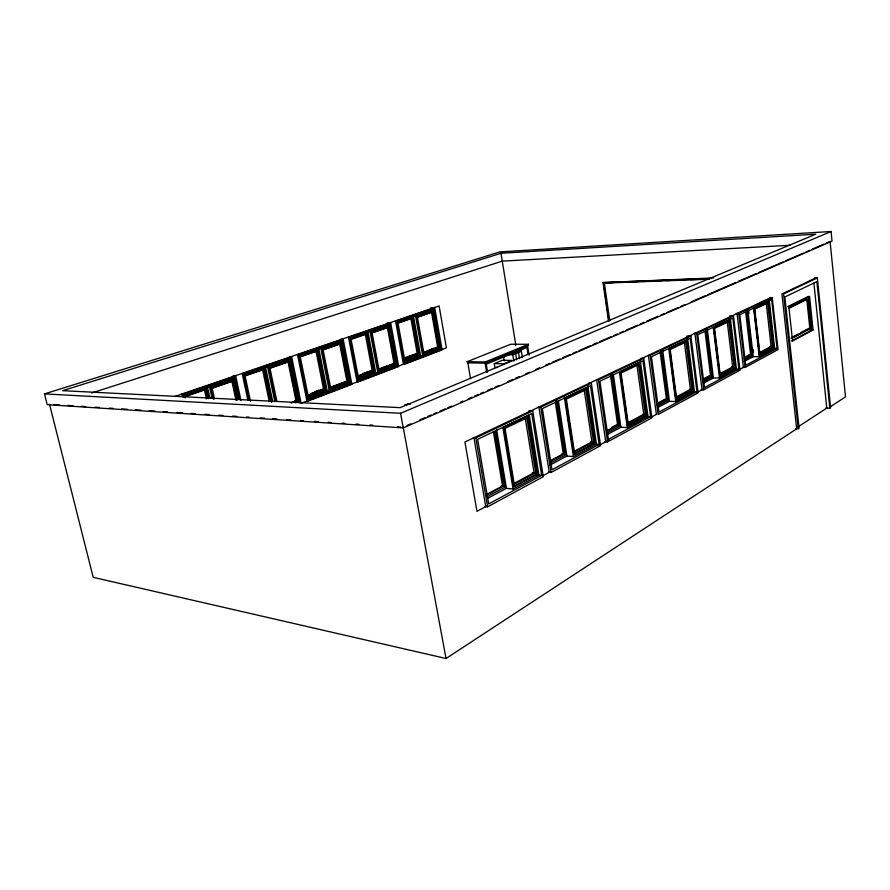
<?xml version="1.0" encoding="UTF-8"?>
<svg xmlns="http://www.w3.org/2000/svg" width="890" height="890" viewBox="0 0 890 890"><rect width="100%" height="100%" fill="white"/><g stroke="black" fill="none" stroke-linecap="round" stroke-linejoin="round"><path stroke-width="1.33" d="M528.482 344.285L528.059 345.587L485.139 363.142L467.617 362.864L467.172 361.707L510.715 344.241L528.482 344.285L485.117 361.985L467.172 361.707M49.517 404.249L93.205 577.332L446.035 658.5L796.661 428.835L781.932 293.978L815.73 277.947M830.125 406.919L845.5 396.851L830.092 241.457L826.265 243.126M795.515 428.78L799.12 428.368L784.835 296.993L816.875 281.618L829.836 408.21L825.787 408.054M829.836 408.21L830.604 407.698L817.332 277.88L814.595 277.98M798.285 426.722L826.777 408.098L813.905 283.098M485.039 506.499L487.631 506.799L543.256 476.695L532.754 410.913L528.894 410.735M548.507 472.234L551.066 472.468L600.572 445.668L591.349 383.19L588.824 383.123M604.788 441.718L607.547 441.896L651.892 417.888L643.748 358.392L641.023 358.358M701.131 389.731L703.779 389.809L739.957 370.218L733.505 315.917L729.6 315.983M742.516 367.392L745.097 367.436L778.027 349.614L772.242 297.594L769.694 297.661M541.654 475.371L488.688 503.929L477.63 439.337L531.775 413.594L541.654 475.371L536.525 474.904M599.148 444.377L552.011 469.786L542.355 408.577L590.471 385.704L599.148 444.377L594.998 444.088M650.612 416.62L608.393 439.393L599.904 381.22L642.958 360.75L650.612 416.62L646.552 416.431M696.97 391.633L658.923 412.137L651.424 356.734L690.162 338.311L696.97 391.633L692.987 391.511M738.923 369.005L704.468 387.584L697.805 334.684L732.848 318.03L738.923 369.005L735.029 368.938M777.081 348.435L745.731 365.334L739.779 314.737L771.641 299.585L777.081 348.435L773.277 348.413M791.51 341.037L812.003 329.968L808.498 296.359M486.741 506.054L476.962 511.338L464.914 441.996L770.584 297.638M542.533 475.916L549.23 472.301L538.895 407.053M597.947 445.979L608.949 440.038M650.501 417.599L656.609 414.295M696.937 392.512L703.044 389.219M738.266 370.184L743.406 367.414L737.042 313.469M813.048 329.968L792.567 341.037L788.84 306.572L809.555 296.337L813.048 329.968L809.889 329.99M487.52 498.433L506.443 488.332L513.074 489.011L538.917 475.127L529.25 414.829M549.964 465.114L566.897 456.069L573.427 456.581L596.467 444.188L587.778 385.615M607.681 434.309L620.92 427.245L627.317 427.601L647.987 416.498L640.31 360.717M658.511 407.186L669.48 401.334L675.755 401.568L694.4 391.555L687.581 338.322M711.154 377.861L719.498 378.05L736.408 368.972L730.323 318.064M751.071 356.623L759.226 356.701L774.623 348.424L769.327 300.998M791.232 337.711L798.185 333.984M800.51 332.738L807.464 329.022M573.694 454.356L594.776 443.075L586.543 387.717L565.05 397.93M675.899 399.632L692.954 390.499L686.502 340.191L669.147 348.435M719.61 376.225L735.073 367.937L729.31 319.833L714.803 326.73M595.254 443.098L574.183 454.401L565.551 397.952L587.033 387.728L595.254 443.098L592.662 442.931M646.908 415.43L628.006 425.565L620.397 371.864L639.643 362.697L646.908 415.43L644.371 415.307M693.421 390.51L676.367 399.643L669.625 348.446L686.969 340.191L693.421 390.51L690.94 390.432M791.299 338.322L809.833 328.388L806.752 299.007L790.376 307.128M792.289 338.322L810.812 328.388L807.742 298.984L789.041 308.274M513.797 483.504L534.056 472.701L525.211 417.855M574.006 451.419L591.939 441.874L584.174 389.776M627.828 422.75L643.759 414.262L636.895 364.655M676.133 397.018L690.429 389.408L684.332 342.06L679.493 344.363M719.81 373.755L732.67 366.903L727.23 321.624L716.539 326.708M759.47 352.618L771.096 346.433L766.223 303.045L755.61 308.107M703.957 382.934L713.38 377.916L707.472 330.335M744.062 361.54L753.24 356.645L747.823 309.931M535.713 472.857L514.275 484.293L505.008 428.379L526.869 417.944L535.713 472.857L532.342 472.557M593.563 441.974L574.451 452.187L566.34 399.109L585.798 389.831L593.563 441.974L590.804 441.796M645.35 414.339L628.207 423.495L621.053 372.999L638.497 364.678L645.35 414.339L642.647 414.217M691.986 389.453L676.511 397.708L670.181 349.559L685.901 342.06L691.986 389.453L689.338 389.375M734.194 366.925L720.166 374.412L714.525 328.399L728.765 321.601L734.194 366.925L731.613 366.88M772.576 346.433L759.804 353.252L754.753 309.197L767.714 303.012L772.576 346.433L770.061 346.421M487.242 496.676L505.008 487.219L495.53 430.582M550.487 463.034L565.628 454.979L557.351 401.423M606.969 432.996L619.785 426.176L612.309 373.978M657.766 405.985L668.468 400.289L661.837 350.538M703.234 381.799L712.456 376.893L706.56 329.422M745.064 359.549L752.406 355.644L747.144 310.265M611.497 427.512L616.292 424.975L618.65 425.097L611.408 374.634M657.043 403.437L665.142 399.154L667.444 399.232L661.025 351.105M703.167 379.04L709.274 375.814L711.544 375.869L705.981 331.225M746.944 355.9L749.369 354.62L751.572 354.643L746.454 310.599M485.896 494.796L502.527 485.996L493.372 431.494M550.332 460.686L563.314 453.8L555.304 402.147M606.846 430.76L617.627 425.042L610.384 374.612M657.198 404.093L666.443 399.198L660.202 352.473M703.234 379.719L710.554 375.847L705.002 331.225M744.563 357.836L750.615 354.632L745.486 310.621M486.952 494.918L503.584 486.107L494.44 431.561M550.198 461.387L564.36 453.889L556.15 400.834M606.68 431.45L618.65 425.097M657.054 404.75L667.444 399.232M703 380.397L711.544 375.869M744.307 358.492L751.572 354.643M787.772 306.594L807.286 296.971M626.927 369.406L629.419 368.215M817.332 277.88L783.578 293.934L798.285 428.924M503.562 427.167L526.491 416.264M621.109 371.275L639.165 362.697L646.429 415.407L627.517 425.531L626.938 421.404M753.919 308.14L768.226 301.332L773.377 347.434L759.292 354.976L758.658 349.459M473.202 437.68L475.805 437.858L532.754 410.913M538.172 407.019L540.742 407.142L591.349 383.19M643.748 358.392L598.469 379.819L607.547 441.896M690.885 336.086L650.134 355.366L658.155 414.495L698.116 392.868L690.885 336.086L686.668 336.097M693.989 333.372L696.648 333.361L733.505 315.917M736.141 313.491L738.733 313.447L772.242 297.594M407.008 425.476L410.835 423.818M419.757 419.935L424.853 417.722M427.4 416.609L431.227 414.951M433.775 413.839L436.322 412.726M440.138 411.069L445.245 408.855M447.792 407.742L451.608 406.074M460.531 402.202L463.078 401.09M468.173 398.876L472 397.207M474.548 396.106L478.375 394.437M480.923 393.324L483.47 392.223M487.297 390.554L492.393 388.34M494.94 387.228L498.767 385.57M507.678 381.688L512.785 379.474M515.332 378.361L519.148 376.704M525.523 373.934L529.35 372.265M535.713 369.495L539.54 367.837M545.915 365.067L549.742 363.398M552.289 362.286L559.932 358.97M562.48 357.858L570.123 354.531M572.671 353.419L576.498 351.761M579.045 350.649L590.515 345.665M593.063 344.552L596.89 342.895M599.437 341.782L610.907 336.798M613.455 335.686L617.282 334.028M619.829 332.916L623.645 331.247M626.193 330.146L637.663 325.15M640.21 324.049L644.037 322.38M646.585 321.279L658.055 316.284M660.602 315.182L664.43 313.514M666.977 312.412L678.447 307.417M680.995 306.305L684.822 304.647M691.185 301.877L705.203 295.78M707.75 294.668L735.785 282.475M738.344 281.362L756.177 273.608M758.725 272.496L782.944 261.971M785.492 260.859L803.325 253.105M805.884 251.992L809.7 250.324M812.247 249.222L823.717 244.227M403.248 427.901L832.028 241.123L831.082 231.5L499.757 251.915L44.5 393.881L47.226 404.65L403.248 427.901L400.545 413.294L44.5 393.881M400.545 413.294L831.082 231.5M410.501 404.082L406.552 404.494A1.78 1.202 67.2 0 0 405.606 405.284M494.25 363.632L502.372 360.283L511.884 360.417L503.784 363.788L494.25 363.632L494.885 367.436L497.61 367.481M507.311 354.743L512.751 354.799L521.373 351.25L522.363 357.446M301.043 403.315L446.402 347.834L439.104 305.938L174.774 396.484M295.369 402.781L297.916 401.813L289.417 360.239L268.736 367.37L275.833 401.379M308.485 398.175L329.778 390.087M340.047 386.193L343.896 384.725M358.525 379.173L375.68 372.654L367.87 331.214M382.01 370.251L390.866 366.88M404.972 361.529L420.536 355.611L413.361 315.605L415.485 315.561L433.341 309.42L440.272 348.936L422.661 355.644L417.955 355.588M426.833 353.23L430.604 351.795M318.687 348.101L327.22 391.066L329.356 391.155L349.881 383.334L341.671 340.948M377.816 372.71L396.795 365.478L389.264 324.583L370.006 331.202L377.816 372.71L373.088 372.587M350.593 383.356L308.841 399.265L299.986 355.533L342.383 340.948L350.593 383.356L347.745 383.267M307.061 396.017L324.661 389.364L317.051 351.127L299.207 357.291M357.046 377.137L373.299 370.997L366.335 334.117L351.127 339.368M404.505 359.204L418.322 353.986L411.914 318.375L397.941 323.204M330.969 387.106L345.565 381.588L347.701 381.665L340.369 343.929L323.115 349.892L330.668 388.107L347.701 381.665M380.531 368.382L386.594 366.09M389.019 365.178L391.433 364.255M428.98 350.07L433.842 348.235M292.754 401.813L295.224 400.878M330.379 387.595L346.188 381.61M379.952 368.849L387.217 366.101M389.642 365.189L393.269 363.81M424.73 351.917L427.167 350.994M429.603 350.082L434.465 348.235M291.119 402.781L296.036 400.923L288.026 361.785L269.292 368.26M329.979 388.084L347.011 381.643L339.68 343.918L322.425 349.892M378.35 369.784L394.092 363.821L387.373 327.431L386.549 327.442M423.117 352.852L437.713 347.322L431.539 312.168L416.754 317.274M291.798 402.825L296.726 400.956L288.705 361.796L269.982 368.271L276.879 401.334M394.782 363.843L379.029 369.795L372.109 332.949L388.062 327.431L394.782 363.843L392.646 363.799M438.403 347.322L423.796 352.852L417.443 317.263L432.217 312.156L438.403 347.322L436.278 347.311M307.673 397.074L325.796 390.209L317.73 349.614L299.34 355.944M357.691 378.128L374.345 371.82L366.958 332.671L350.07 338.478M403.949 360.606L419.279 354.799L412.493 316.996L396.951 322.336M307.962 397.085L326.085 390.221L318.019 349.614L299.641 355.944M357.98 378.139L374.634 371.831L367.247 332.66L350.36 338.478M404.238 360.617L419.579 354.81L412.782 316.985L397.252 322.336M608.404 320.4L603.008 282.575L713.724 277.925M315.06 391.611L318.843 390.187M362.486 373.744L368.749 371.386M404.983 357.736L413.772 354.431M608.982 321.09L603.576 283.131L614.056 282.486M311.011 393.547L322.325 389.275L324.661 389.364M358.459 375.658L370.963 370.941M405.951 357.758L415.997 353.964M307.25 395.494L323.593 389.33L315.983 351.116L299.418 356.834M357.224 376.637L372.231 370.974L365.267 334.117L351.328 338.923M403.448 359.193L417.254 353.975L410.857 318.397L396.873 323.215M211.475 388.24L231.878 381.187L235.995 400.177M371.419 332.949L387.373 327.431M265.353 366.413L267.49 366.457L290.118 358.681L299.107 402.658M340.358 341.393L320.823 348.112L329.356 391.155M184.186 395.583L206.246 387.984L208.594 398.609M244.194 374.924L264.341 367.993L271.461 401.98M183.184 396.039L206.536 387.995L208.894 398.631M244.483 374.935L264.63 367.993L271.762 402.002M185.732 396.05L204.4 389.609L206.469 398.92M244.45 375.791L261.26 369.995M184.297 396.962L205.457 389.653L207.225 397.641M244.216 376.27L263.618 369.584L270.282 401.346M240.956 400.378L235.705 376.025L182.895 394.125L183.496 396.784M300.954 402.369L291.664 356.834L243.226 373.444L248.989 400.367M343.151 339.179L298.573 354.465L308.029 401.112L351.895 384.358L343.151 339.179L340.759 339.179M390.688 322.881L349.525 336.999L358.169 381.955L398.709 366.469L390.688 322.881L387.139 322.925M434.709 307.784L396.584 320.856L404.516 364.255L442.085 349.904L434.709 307.784L430.571 307.884M397.396 321.079L403.537 318.976M91.737 392.968L502.272 261.137L790.42 245.262M501.003 253.272L62.656 390.677L400.111 407.653L815.763 234.192L501.003 253.272L515.833 345.409M603.008 282.575L711.032 278.526M618.216 282.33L639.031 281.552M641.812 281.451L661.237 280.717M666.788 280.517L684.833 279.838M690.384 279.638L708.429 278.959M603.576 283.131L709.074 279.215M769.094 299.652L771.641 299.585M808.621 328.399L810.812 328.388M515.944 351.205L521.373 351.25M513.085 352.373L518.514 352.429L519.515 358.637M511.561 353.575L515.644 353.608L516.645 359.838M415.029 353.953L418.322 353.986M289.272 356.801L291.664 356.834M369.995 370.919L373.299 370.997M232.935 375.936L235.705 376.025M407.364 404.527L404.716 404.995L406.085 405.061M294.59 400.856L296.726 400.956M524.622 417.833L526.869 417.944M53.678 404.516L59.23 404.872M67.551 405.406L73.102 405.773M81.424 406.307L85.585 406.574M95.286 407.208L99.446 407.475M109.159 408.109L113.319 408.377M121.641 408.911L127.192 409.278M135.514 409.812L141.054 410.168M149.375 410.713L154.927 411.069M163.248 411.603L167.409 411.881M177.121 412.504L182.661 412.86M190.983 413.405L195.144 413.672M204.856 414.295L209.017 414.573M218.729 415.196L222.889 415.463M232.59 416.097L236.751 416.364M246.463 416.998L249.233 417.176M260.336 417.888L264.497 418.166M272.818 418.701L276.979 418.968M286.68 419.602L290.841 419.869M300.553 420.492L303.323 420.681M314.426 421.393L318.587 421.66M328.288 422.294L331.069 422.472M342.161 423.195L344.931 423.373M356.033 424.085L358.803 424.263M369.906 424.986L372.676 425.164M397.641 426.777L400.411 426.955M561.957 453.7L564.36 453.889M501.181 485.862L503.584 486.107M185.198 397.941L184.586 395.249L234.804 377.961L239.443 399.488M181.827 394.07L182.428 396.729M214.512 398.92L212.165 388.274L232.568 381.22L236.673 400.211M213.444 399.31L210.808 387.35L233.325 379.574L237.708 399.832M212.087 398.364L209.45 386.416L234.092 377.939L238.731 399.454M207.326 386.338L209.962 398.264M250.479 401.257L244.772 374.534L290.83 358.692L299.819 402.703M242.147 373.411L247.91 400.311M262.55 369.55L269.214 401.29M271.773 380.152L272.329 382.8M267.49 366.457L274.843 401.657M265.643 367.759L272.718 401.557M297.482 354.454L306.939 401.056M324.316 359.438L324.85 362.163M327.008 373.077L327.553 375.803M348.435 336.999L357.079 381.921M375.013 352.051L375.524 354.776M403.192 427.144L446.035 658.5M395.505 320.878L403.426 364.233M417.733 322.747L418.222 325.484M415.485 315.561L422.661 355.644M473.936 437.735L485.762 506.577M467.829 362.775L470.543 378.651M475.805 437.858L487.631 506.799M487.564 372.142L486.24 364.199L526.969 347.478L528.026 354.153M496.631 429.67L506.443 488.332M486.641 372.421L485.072 363.053L527.581 345.665L529.072 355.066M504.241 431.216L504.686 433.92M505.131 436.623L505.587 439.326M506.032 442.03L506.477 444.733M506.933 447.436L507.378 450.14M507.823 452.843L508.268 455.547M508.724 458.25L509.169 460.953M509.614 463.657L510.07 466.36M510.515 469.063L510.96 471.767M511.405 474.47L511.861 477.174M512.306 479.877L513.43 486.63L537.071 473.97L527.703 415.686M502.85 427.345L513.074 489.011M503.44 355.944L504.252 360.906M512.751 354.799L513.764 361.051M540.742 407.142L551.066 472.468M565.673 401.957L566.085 404.65M566.496 407.331L567.931 416.743M568.343 419.424L568.755 422.116M569.166 424.797L569.578 427.489M569.989 430.17L570.601 434.209M571.013 436.89L571.424 439.582M571.836 442.263L572.248 444.955M572.659 447.637L573.071 450.329M564.26 396.762L573.427 456.581M558.33 400.578L566.897 456.069M596.656 379.774L605.745 441.774M613.388 374.623L620.92 427.245M619.907 371.853L620.297 374.601M620.686 377.36L621.276 381.487M621.665 384.235L622.054 386.994M622.644 391.122L623.033 393.87M623.423 396.628L623.812 399.376M624.402 403.515L624.791 406.263M625.181 409.011L625.77 413.149M626.16 415.897L626.549 418.656M619.44 372.053L627.317 427.601M604.343 282.842L609.739 320.767M648.365 355.355L656.397 414.417M662.649 349.993L669.48 401.334M669.681 352.484L670.215 356.523M670.571 359.215L671.105 363.253M671.46 365.957L671.995 369.995M672.351 372.688L672.873 376.726M673.229 379.418L673.763 383.468M674.119 386.16L674.653 390.198M675.009 392.891L675.543 396.94M668.768 348.669L675.755 401.568M696.648 333.361L703.779 389.809M694.912 333.372L702.043 389.753M714.258 332.738L714.592 335.463M715.104 339.535L715.605 343.618M715.938 346.332L716.606 351.761M716.94 354.487L717.44 358.559M717.774 361.273L718.274 365.356M718.608 368.071L719.109 372.142M713.302 327.576L719.498 378.05M738.733 313.447L745.097 367.436M748.668 310.988L748.991 313.736M753.118 349.436L753.441 352.184M754.231 310.888L754.709 315.027M755.176 319.154L755.654 323.293M756.133 327.42L756.444 330.179M756.923 334.306L757.39 338.445M757.868 342.572L758.347 346.711M753.53 307.061L759.226 356.701M485.117 361.985L485.139 363.142M407.019 404.416A1.78 1.202 67.2 0 1 407.82 403.96M537.571 474.014L513.931 486.674L504.074 427.2L528.204 415.719L537.571 474.014M735.529 367.948L720.066 376.236L714.058 327.309L729.778 319.833L735.529 367.948M773.822 347.434L759.737 354.976L754.364 308.129L768.671 301.321L773.822 347.434M348.791 382.5L330.012 389.631L321.969 349.002L341.015 342.439L348.791 382.5M395.794 364.666L378.428 371.252L371.063 332.07L388.663 326.007L395.794 364.666M439.337 348.135L423.228 354.242L416.464 316.417L432.785 310.788L439.337 348.135M397.507 365.501L358.915 380.186L350.827 338.044L389.976 324.572L397.507 365.501M440.973 348.947L405.206 362.564L397.786 321.88L434.042 309.409L440.973 348.947"/></g></svg>
